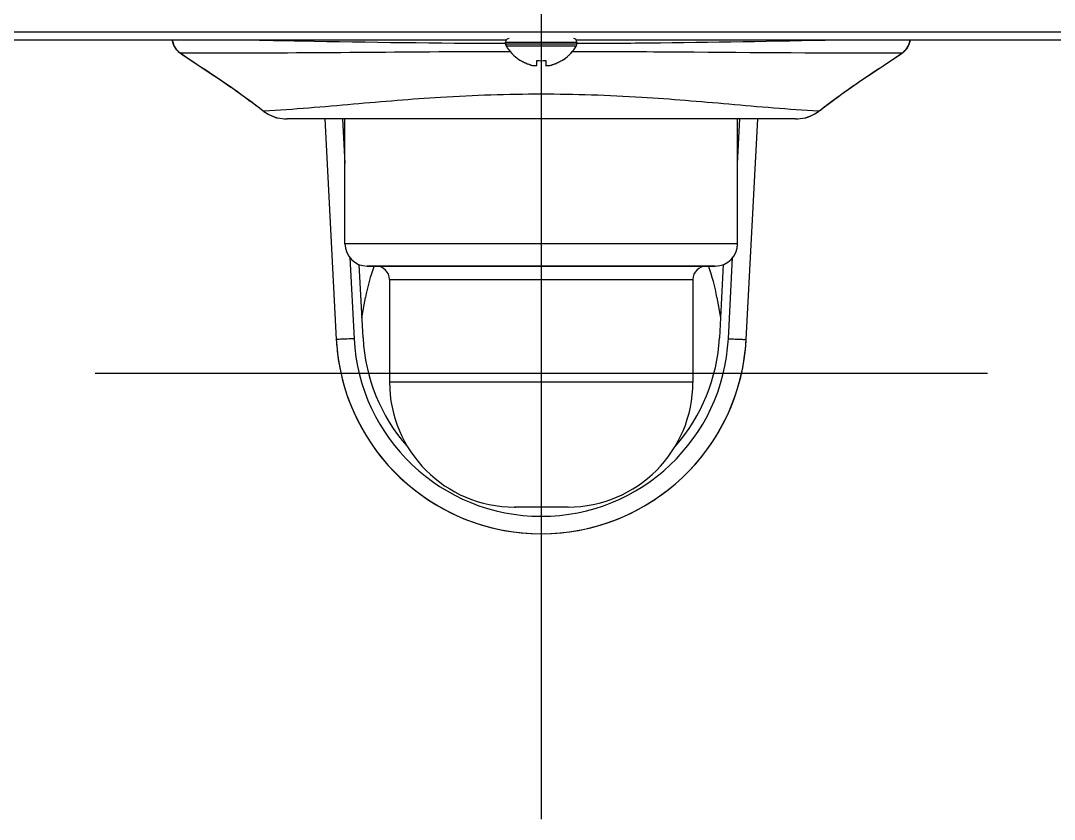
# Model space of a CAD drawing. Header units: millimetres. Extents: x 473 to 3963, y -1329 to 3488.
# Drawn here: x 2152.8 to 2268.6, y 1310 to 1399.5 of the extents above; entities that cross this region are included whole.
import ezdxf

# ---------------------------------------------------------------- set-up
doc = ezdxf.new("R2010")
doc.units = ezdxf.units.MM
doc.header["$LTSCALE"] = 392.37
doc.layers.get('0').update_dxf_attribs({"linetype": 'CONTINUOUS'})

msp = doc.modelspace()

# ---------------------------------------------------------------- linework, layer by layer
at = {"color": 6}
for p, q in [((2211.15, 1409.97), (2211.15, 1309.97)), ((2161.15, 1359.97), (2261.15, 1359.97))]:
    msp.add_line(p, q, dxfattribs=at)
at = {"linetype": 'Continuous'}
for p, q in [((2030.41, 1398.22), (2391.88, 1398.22)), ((1985.46, 1397.33), (2207.15, 1397.33)), ((2169.79, 1397.33), (2169.8, 1397.19)), ((2207.15, 1397.33), (2207.26, 1397.33)), ((2207.15, 1397.07), (2207.15, 1396.87)), ((2207.15, 1396.87), (2207.15, 1397.07)), ((2207.15, 1397.07), (2215.15, 1397.07)), ((2215.04, 1397.33), (2215.15, 1397.33)), ((2215.15, 1397.33), (2436.84, 1397.33)), ((2215.15, 1397.07), (2215.15, 1396.87)), ((2215.15, 1396.87), (2215.15, 1397.07)), ((2169.87, 1396.97), (2169.94, 1396.74)), ((2170.06, 1396.54), (2170.17, 1396.34)), ((2170.33, 1396.17), (2170.49, 1396)), ((2170.48, 1396.01), (2170.68, 1395.86)), ((2170.68, 1395.87), (2170.68, 1395.86)), ((2170.68, 1395.86), (2170.68, 1395.86)), ((2170.68, 1395.86), (2170.87, 1395.73)), ((2207.15, 1396.87), (2215.15, 1396.87)), ((2207.2, 1396.66), (2215.09, 1396.66)), ((2251.41, 1395.72), (2251.59, 1395.84)), ((2251.5, 1395.78), (2251.61, 1395.86)), ((2251.59, 1395.84), (2251.61, 1395.86)), ((2251.61, 1395.86), (2251.8, 1396)), ((2251.61, 1395.86), (2251.8, 1395.99)), ((2251.61, 1395.87), (2251.61, 1395.86)), ((2251.61, 1395.86), (2251.61, 1395.86)), ((2251.61, 1395.86), (2251.61, 1395.86)), ((2170.87, 1395.73), (2170.89, 1395.72)), ((2170.9, 1395.73), (2170.89, 1395.72)), ((2208.85, 1394.99), (2208.85, 1395.02)), ((2210.65, 1394.47), (2210.65, 1395.02)), ((2211.65, 1395.02), (2211.65, 1394.47)), ((2213.45, 1395.02), (2213.45, 1394.99)), ((2251.4, 1395.73), (2251.41, 1395.72)), ((2175.32, 1392.77), (2175.31, 1392.76)), ((2175.31, 1392.76), (2175.31, 1392.76)), ((2175.37, 1392.72), (2176.36, 1392.04)), ((2246.93, 1392.72), (2246.98, 1392.76)), ((2246.98, 1392.77), (2246.98, 1392.76)), ((2246.98, 1392.76), (2246.98, 1392.76)), ((2246.98, 1392.76), (2246.98, 1392.76)), ((2176.96, 1391.62), (2177.5, 1391.23)), ((2244.26, 1390.84), (2244.79, 1391.23)), ((2245.34, 1391.62), (2245.93, 1392.04)), ((2178.04, 1390.84), (2178.54, 1390.47)), ((2179, 1390.12), (2179.41, 1389.81)), ((2243.3, 1390.12), (2243.76, 1390.47)), ((2179.97, 1389.38), (2179.97, 1389.38)), ((2179.97, 1389.38), (2179.97, 1389.38)), ((2179.97, 1389.38), (2180.06, 1389.32)), ((2180.06, 1389.32), (2179.97, 1389.38)), ((2179.98, 1389.38), (2180.06, 1389.32)), ((2180.06, 1389.32), (2180.48, 1389.03)), ((2241.43, 1388.84), (2241.81, 1389.03)), ((2242.23, 1389.32), (2242.32, 1389.38)), ((2242.23, 1389.32), (2242.31, 1389.38)), ((2242.23, 1389.32), (2242.32, 1389.38)), ((2242.32, 1389.38), (2242.88, 1389.81)), ((2242.32, 1389.38), (2242.32, 1389.38)), ((2180.87, 1388.84), (2181.02, 1388.77)), ((2181.32, 1388.66), (2181.38, 1388.64)), ((2181.38, 1388.64), (2181.47, 1388.61)), ((2181.47, 1388.61), (2181.51, 1388.6)), ((2181.47, 1388.61), (2181.51, 1388.6)), ((2181.51, 1388.6), (2181.51, 1388.6)), ((2181.57, 1388.59), (2181.51, 1388.6)), ((2181.51, 1388.6), (2181.51, 1388.6)), ((2181.51, 1388.6), (2181.57, 1388.59)), ((2181.52, 1388.6), (2181.57, 1388.59)), ((2181.57, 1388.59), (2181.57, 1388.59)), ((2187.9, 1388.47), (2182.66, 1388.47)), ((2186.89, 1388.47), (2188.18, 1363.76)), ((2188.13, 1388.47), (2187.9, 1388.47)), ((2211.15, 1388.47), (2188.13, 1388.47)), ((2188.89, 1388.47), (2189.15, 1383.46)), ((2189.15, 1374.47), (2189.15, 1388.47)), ((2234.04, 1388.47), (2211.15, 1388.47)), ((2233.15, 1383.46), (2233.41, 1388.47)), ((2233.15, 1374.47), (2233.15, 1388.47)), ((2234.16, 1388.47), (2234.04, 1388.47)), ((2234.12, 1363.76), (2235.41, 1388.47)), ((2234.4, 1388.47), (2234.16, 1388.47)), ((2239.63, 1388.47), (2234.4, 1388.47)), ((2240.73, 1388.59), (2240.78, 1388.6)), ((2240.73, 1388.59), (2240.78, 1388.6)), ((2240.73, 1388.59), (2240.79, 1388.6)), ((2240.73, 1388.59), (2240.73, 1388.59)), ((2240.78, 1388.6), (2240.83, 1388.61)), ((2240.78, 1388.6), (2240.83, 1388.61)), ((2240.78, 1388.6), (2240.78, 1388.6)), ((2240.78, 1388.6), (2240.78, 1388.6)), ((2240.79, 1388.6), (2240.79, 1388.6)), ((2240.91, 1388.64), (2240.97, 1388.66)), ((2193.83, 1374.47), (2189.15, 1374.47)), ((2193.9, 1374.47), (2193.83, 1374.47)), ((2194.98, 1374.47), (2193.9, 1374.47)), ((2195.02, 1374.47), (2194.98, 1374.47)), ((2211.15, 1374.47), (2195.02, 1374.47)), ((2227.27, 1374.47), (2211.15, 1374.47)), ((2227.32, 1374.47), (2227.27, 1374.47)), ((2228.4, 1374.47), (2227.32, 1374.47)), ((2228.47, 1374.47), (2228.4, 1374.47)), ((2233.15, 1374.47), (2228.47, 1374.47)), ((2189.7, 1372.93), (2190.18, 1363.83)), ((2232.12, 1363.83), (2232.6, 1372.93)), ((2191.18, 1363.92), (2190.74, 1372.16)), ((2191.71, 1371.97), (2191.65, 1371.97)), ((2191.66, 1371.97), (2191.81, 1371.97)), ((2192.65, 1371.97), (2191.71, 1371.97)), ((2191.81, 1371.97), (2192.65, 1371.97)), ((2198.42, 1371.97), (2192.65, 1371.97)), ((2192.65, 1371.97), (2198.42, 1371.97)), ((2198.5, 1371.97), (2198.42, 1371.97)), ((2198.42, 1371.97), (2223.88, 1371.97)), ((2223.79, 1371.97), (2198.5, 1371.97)), ((2223.88, 1371.97), (2223.79, 1371.97)), ((2229.65, 1371.97), (2223.88, 1371.97)), ((2223.88, 1371.97), (2229.65, 1371.97)), ((2230.57, 1371.97), (2229.65, 1371.97)), ((2229.65, 1371.97), (2230.49, 1371.97)), ((2230.49, 1371.97), (2230.57, 1371.97)), ((2230.65, 1371.97), (2230.57, 1371.97)), ((2230.57, 1371.97), (2230.63, 1371.97)), ((2231.55, 1372.16), (2231.12, 1363.92)), ((2194.15, 1370.47), (2194.15, 1358.97)), ((2194.15, 1370.47), (2228.15, 1370.47)), ((2228.15, 1370.47), (2228.15, 1358.97)), ((2191.06, 1366.19), (2191.45, 1368.44)), ((2230.84, 1368.44), (2231.24, 1366.19)), ((2211.15, 1358.97), (2194.15, 1358.97)), ((2228.15, 1358.97), (2211.15, 1358.97)), ((2208.17, 1344.97), (2208.15, 1344.97)), ((2208.15, 1344.97), (2208.25, 1344.97)), ((2208.48, 1344.97), (2208.15, 1344.97)), ((2211.15, 1344.97), (2208.17, 1344.97)), ((2211.15, 1344.97), (2208.48, 1344.97)), ((2214.15, 1344.97), (2211.15, 1344.97)), ((2214.05, 1344.97), (2211.15, 1344.97)), ((2214.13, 1344.97), (2214.05, 1344.97))]:
    msp.add_line(p, q, dxfattribs=at)
for points in [[(2169.78, 1397.33), (2169.8, 1397.2), (2169.94, 1396.75), (2170.17, 1396.35), (2170.48, 1396.01)], [(2169.8, 1397.19), (2169.81, 1397.18), (2169.87, 1396.97)], [(2251.8, 1395.99), (2252.12, 1396.33), (2252.35, 1396.73), (2252.49, 1397.18), (2252.51, 1397.33)], [(2169.94, 1396.74), (2169.94, 1396.73), (2170.06, 1396.54)], [(2170.17, 1396.34), (2170.18, 1396.33), (2170.33, 1396.17)], [(2170.49, 1396), (2170.5, 1395.99), (2170.68, 1395.86)], [(2170.68, 1395.86), (2170.71, 1395.84), (2170.79, 1395.78)], [(2170.89, 1395.72), (2172.38, 1394.72), (2173.95, 1393.67), (2175.31, 1392.76)], [(2246.98, 1392.76), (2248.34, 1393.67), (2249.91, 1394.72), (2251.41, 1395.72)], [(2251.41, 1395.72), (2251.43, 1395.73), (2251.5, 1395.78)], [(2175.31, 1392.76), (2176.36, 1392.05), (2177.5, 1391.24), (2178.53, 1390.48), (2179.41, 1389.81), (2179.97, 1389.38)], [(2242.32, 1389.38), (2242.88, 1389.81), (2243.76, 1390.47), (2244.79, 1391.23), (2245.93, 1392.04), (2246.98, 1392.76)], [(2242.88, 1389.81), (2242.89, 1389.81), (2243.3, 1390.12)], [(2179.41, 1389.81), (2179.42, 1389.81), (2179.97, 1389.38)], [(2180.06, 1389.32), (2180.48, 1389.03), (2181.02, 1388.77), (2181.32, 1388.66)], [(2240.97, 1388.66), (2241.27, 1388.77), (2241.81, 1389.03), (2242.23, 1389.32)], [(2181.02, 1388.77), (2181.02, 1388.77), (2181.32, 1388.66)], [(2181.32, 1388.66), (2181.38, 1388.64), (2181.38, 1388.64)], [(2240.83, 1388.61), (2240.91, 1388.64), (2240.91, 1388.64)], [(2241.27, 1388.77), (2241.28, 1388.77), (2241.43, 1388.84)]]:
    msp.add_lwpolyline(points, dxfattribs=at)
for centre, radius, start, end in [((2171.87, 1397.55), 2.07, 186.111, 190.243), ((2207.55, 1397.07), 0.4, 90, 180), ((2214.75, 1397.07), 0.4, 0, 90), ((2250.42, 1397.55), 2.07, 349.7556, 353.8866), ((2142.98, 1354), 50.21, 56.3689, 56.5156), ((2207.55, 1396.87), 0.4, 180, 193.4759), ((2207.55, 1396.87), 0.4, 180, 193.4584), ((2207.55, 1396.87), 0.4, 193.4759, 196.8253), ((2207.55, 1396.87), 0.4, 193.4584, 196.8427), ((2207.55, 1396.87), 0.4, 196.8253, 210.3012), ((2207.55, 1396.87), 0.4, 196.8427, 210.3012), ((2211.35, 1399.09), 4.8, 210.3012, 223.1766), ((2211.35, 1399.09), 4.8, 210.3012, 223.1927), ((2210.95, 1399.09), 4.8, 316.8234, 329.6988), ((2210.95, 1399.09), 4.8, 316.8073, 329.6988), ((2214.75, 1396.87), 0.4, 329.6988, 343.1747), ((2214.75, 1396.87), 0.4, 329.6988, 343.1573), ((2214.75, 1396.87), 0.4, 343.1747, 346.5241), ((2214.75, 1396.87), 0.4, 343.1573, 346.5416), ((2214.75, 1396.87), 0.4, 346.5241, 360), ((2214.75, 1396.87), 0.4, 346.5416, 360), ((2279.17, 1354.21), 49.95, 123.485, 123.6325), ((2141.5, 1351.77), 52.88, 56.2307, 56.3686), ((2211.35, 1399.09), 4.8, 223.1766, 227.1654), ((2211.35, 1399.09), 4.8, 223.1927, 227.1511), ((2211.35, 1399.09), 4.8, 227.1654, 238.3799), ((2211.35, 1399.09), 4.8, 227.1511, 238.4029), ((2211.35, 1399.09), 4.8, 238.3799, 238.6273), ((2211.35, 1399.09), 4.8, 238.4029, 238.6273), ((2211.33, 1399.07), 4.75, 238.4659, 241.0313), ((2211.33, 1399.07), 4.75, 241.0316, 241.9926), ((2211.33, 1399.07), 4.75, 241.9926, 243.3187), ((2211.33, 1399.06), 4.74, 243.3188, 244.4598), ((2211.33, 1399.06), 4.74, 244.4598, 245.4278), ((2211.33, 1399.06), 4.73, 245.4278, 246.6825), ((2211.32, 1399.05), 4.73, 246.6826, 247.4526), ((2211.32, 1399.04), 4.72, 247.4524, 248.9975), ((2211.15, 1398.79), 3.8, 262.4351, 277.5649), ((2210.98, 1399.04), 4.72, 291.0025, 292.5476), ((2210.97, 1399.05), 4.73, 292.5474, 293.3174), ((2210.97, 1399.06), 4.73, 293.3175, 294.5722), ((2210.97, 1399.06), 4.74, 294.5722, 295.5402), ((2210.97, 1399.06), 4.74, 295.5402, 296.6812), ((2210.97, 1399.07), 4.75, 296.6813, 298.0074), ((2210.96, 1399.07), 4.75, 298.0074, 298.9684), ((2210.96, 1399.07), 4.75, 298.9687, 301.5341), ((2210.95, 1399.09), 4.8, 301.3727, 301.6201), ((2210.95, 1399.09), 4.8, 301.3727, 301.5971), ((2210.95, 1399.09), 4.8, 301.5971, 312.8489), ((2210.95, 1399.09), 4.8, 301.6201, 312.8346), ((2210.95, 1399.09), 4.8, 312.8346, 316.8234), ((2210.95, 1399.09), 4.8, 312.8489, 316.8073), ((2280.96, 1351.53), 53.17, 123.6317, 123.7689), ((2211.32, 1399.04), 4.72, 248.9977, 249.4819), ((2211.31, 1399.03), 4.7, 249.4813, 251.5344), ((2211.31, 1399.01), 4.68, 251.535, 252.6227), ((2211.3, 1398.99), 4.67, 252.6228, 253.6051), ((2211.29, 1398.96), 4.64, 253.6036, 255.6824), ((2210.4, 1396.46), 2.01, 262.7259, 264.7415), ((2210.4, 1396.44), 1.98, 264.7442, 265.3991), ((2210.4, 1396.43), 1.97, 265.3984, 266.7833), ((2210.4, 1396.42), 1.96, 266.7841, 267.6235), ((2210.4, 1396.41), 1.96, 267.6234, 268.8455), ((2210.4, 1396.4), 1.95, 268.8459, 269.8005), ((2210.4, 1396.4), 1.95, 269.8006, 270.9258), ((2210.4, 1396.41), 1.95, 270.9261, 271.9964), ((2210.4, 1396.41), 1.96, 271.9964, 273.0228), ((2210.4, 1396.42), 1.97, 273.0233, 274.286), ((2210.4, 1396.44), 1.98, 274.2856, 275.1372), ((2210.39, 1396.46), 2.01, 275.1401, 277.2744), ((2211.9, 1396.46), 2.01, 262.7256, 264.8598), ((2211.9, 1396.44), 1.98, 264.8627, 265.7144), ((2211.9, 1396.42), 1.97, 265.714, 266.9766), ((2211.9, 1396.41), 1.96, 266.9771, 268.0037), ((2211.9, 1396.41), 1.95, 268.0037, 269.0738), ((2211.9, 1396.4), 1.95, 269.0741, 270.1995), ((2211.9, 1396.4), 1.95, 270.1995, 271.1541), ((2211.9, 1396.41), 1.95, 271.1545, 272.3767), ((2211.9, 1396.42), 1.96, 272.3765, 273.2159), ((2211.9, 1396.43), 1.97, 273.2167, 274.6016), ((2211.9, 1396.44), 1.98, 274.6009, 275.2558), ((2211.89, 1396.46), 2.01, 275.2585, 277.2741), ((2211, 1398.96), 4.64, 284.3176, 286.3964), ((2210.99, 1398.99), 4.67, 286.3949, 287.3772), ((2210.99, 1399.01), 4.68, 287.3773, 288.465), ((2210.98, 1399.03), 4.7, 288.4656, 290.5187), ((2210.98, 1399.04), 4.72, 290.5181, 291.0023), ((2182.78, 1392.95), 4.54, 233.2123, 233.4238), ((2182.77, 1392.94), 4.53, 233.4209, 240.7095), ((2182.68, 1392.78), 4.34, 240.7428, 245.3234), ((2239.62, 1392.78), 4.34, 294.7162, 299.2113), ((2239.54, 1392.92), 4.5, 299.2252, 306.5257), ((2239.52, 1392.95), 4.54, 306.5022, 306.7876), ((2182.62, 1392.65), 4.19, 245.3148, 251.0529), ((2182.6, 1392.6), 4.14, 251.0814, 252.0655), ((2182.6, 1392.61), 4.16, 252.0635, 252.3806), ((2182.55, 1392.43), 3.97, 252.3718, 254.8005), ((2182.84, 1393.5), 5.08, 254.7693, 254.8879), ((2182.66, 1393.47), 5, 257.3937, 269.9933), ((2239.63, 1393.47), 5, 270.0067, 282.6063), ((2239.74, 1392.45), 3.98, 285.2026, 287.6226), ((2239.69, 1392.61), 4.16, 287.6181, 287.9321), ((2239.7, 1392.6), 4.15, 287.9303, 288.8761), ((2239.69, 1392.62), 4.16, 288.8834, 294.7475), ((2191.65, 1374.47), 2.5, 180, 270), ((2230.65, 1374.47), 2.5, 270, 360), ((2211.15, 1364.97), 20, 159.4741, 170), ((2192.65, 1370.47), 1.5, 0, 90), ((2229.65, 1370.47), 1.5, 90, 180), ((2211.15, 1364.97), 20, 10, 20.5259), ((2211.15, 1364.97), 23, 183, 188.3753), ((2211.15, 1364.97), 23, 183, 188.3412), ((2211.15, 1364.97), 23, 183, 357), ((2211.15, 1364.97), 23, 183, 357), ((2211.15, 1364.93), 21, 183, 357), ((2211.15, 1364.97), 20, 183, 221.2289), ((2211.15, 1364.97), 20, 318.7711, 357), ((2211.15, 1364.97), 23, 351.6285, 357), ((2211.15, 1364.97), 23, 351.6678, 357), ((2211.15, 1364.97), 23, 188.3753, 351.6285), ((2208.15, 1358.97), 14, 180, 270), ((2214.15, 1358.97), 14, 270, 360)]:
    msp.add_arc(centre, radius, start, end, dxfattribs=at)
for points in [[(2169.84, 1397.19), (2169.93, 1396.67), (2170.25, 1396.17), (2170.68, 1395.87)], [(2251.61, 1395.87), (2252.04, 1396.17), (2252.36, 1396.67), (2252.46, 1397.19)], [(2170.9, 1395.73), (2172.37, 1394.74), (2173.85, 1393.75), (2175.32, 1392.77)], [(2246.98, 1392.77), (2248.45, 1393.75), (2249.93, 1394.74), (2251.4, 1395.73)]]:
    msp.add_open_spline(points, degree=3, dxfattribs=at)
for points, knots in [([(2178.03, 1397.34), (2180.11, 1397.29), (2189.81, 1397.09), (2199.52, 1396.97), (2207.14, 1396.94)], [0, 0, 0, 0, 0.214112, 1, 1, 1, 1]), ([(2215.15, 1396.94), (2217.83, 1396.95), (2227.54, 1397.01), (2237.24, 1397.18), (2244.27, 1397.34)], [0, 0, 0, 0, 0.275828, 1, 1, 1, 1]), ([(2170.68, 1395.87), (2172.37, 1395.86), (2184.69, 1395.85), (2197.02, 1396.02), (2207.65, 1396.04)], [0, 0, 0, 0, 0.136985, 1, 1, 1, 1]), ([(2214.65, 1396.04), (2218.68, 1396.03), (2231, 1395.96), (2243.32, 1395.84), (2251.61, 1395.87)], [0, 0, 0, 0, 0.327156, 1, 1, 1, 1]), ([(2175.32, 1392.77), (2175.76, 1392.47), (2177.35, 1391.38), (2178.89, 1390.23), (2179.98, 1389.38)], [0, 0, 0, 0, 0.278114, 1, 1, 1, 1]), ([(2242.31, 1389.38), (2242.63, 1389.63), (2244.15, 1390.8), (2245.71, 1391.92), (2246.98, 1392.77)], [0, 0, 0, 0, 0.209387, 1, 1, 1, 1]), ([(2242.23, 1389.32), (2238.88, 1389.52), (2232.28, 1390.1), (2221.93, 1391), (2211.15, 1391.35), (2200.36, 1391), (2190.02, 1390.1), (2183.42, 1389.52), (2180.06, 1389.32)], [0, 0, 0, 0, 0.16187, 0.318987, 0.499999, 0.681011, 0.838128, 1, 1, 1, 1]), ([(2190.18, 1363.83), (2189.92, 1363.82), (2189.45, 1363.8), (2188.89, 1363.77), (2188.54, 1363.76), (2188.35, 1363.75), (2188.26, 1363.77), (2188.18, 1363.75), (2188.18, 1363.76)], [0, 0, 0, 0, 0.38261, 0.706805, 0.831145, 0.923533, 0.980478, 1, 1, 1, 1]), ([(2232.12, 1363.83), (2232.37, 1363.82), (2232.84, 1363.8), (2233.4, 1363.77), (2233.75, 1363.76), (2233.95, 1363.75), (2234.04, 1363.77), (2234.12, 1363.75), (2234.12, 1363.76)], [0, 0, 0, 0, 0.38261, 0.706805, 0.831145, 0.923533, 0.980478, 1, 1, 1, 1])]:
    msp.add_open_spline(points, degree=3, knots=knots, dxfattribs=at)

doc.saveas('drawing.dxf')
